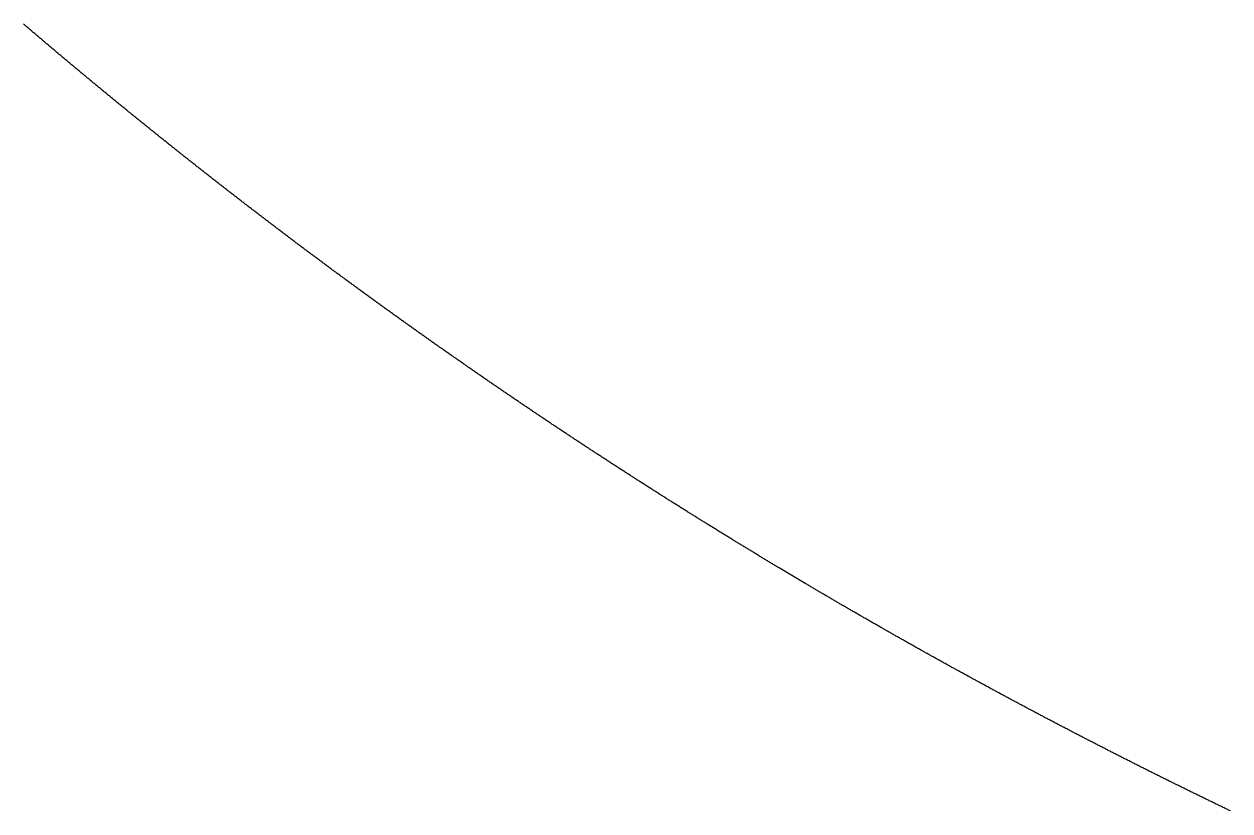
# Model space of a CAD drawing. Header units: metres. Extents: x -42.1 to 42, y -42.1 to 42.
# Drawn here: x -27.37 to -18.26, y -37.95 to -32.01 of the extents above; entities that cross this region are included whole.
import ezdxf

# ---------------------------------------------------------------- set-up
doc = ezdxf.new("R2010")
doc.units = ezdxf.units.M

msp = doc.modelspace()

# ---------------------------------------------------------------- linework, layer by layer
msp.add_lwpolyline([(-18.2578, -37.9527), (-18.2644, -37.9496), (-18.2711, -37.9464), (-18.2777, -37.9432), (-18.2843, -37.94), (-18.2909, -37.9368), (-18.2975, -37.9336), (-18.3041, -37.9305), (-18.3108, -37.9273), (-18.3174, -37.9241), (-18.324, -37.9209), (-18.3306, -37.9177), (-18.3372, -37.9145), (-18.3438, -37.9113), (-18.3505, -37.9081), (-18.3571, -37.9049), (-18.3637, -37.9017), (-18.3703, -37.8985), (-18.3769, -37.8953), (-18.3835, -37.8921), (-18.3901, -37.8889), (-18.3967, -37.8857), (-18.4033, -37.8825), (-18.4099, -37.8793), (-18.4166, -37.8761), (-18.4232, -37.8729), (-18.4298, -37.8697), (-18.4364, -37.8665), (-18.443, -37.8633), (-18.4496, -37.86), (-18.4562, -37.8568), (-18.4628, -37.8536), (-18.4694, -37.8504), (-18.476, -37.8472), (-18.4826, -37.844), (-18.4892, -37.8407), (-18.4958, -37.8375), (-18.5024, -37.8343), (-18.509, -37.8311), (-18.5156, -37.8279), (-18.5222, -37.8246), (-18.5288, -37.8214), (-18.5354, -37.8182), (-18.542, -37.8149), (-18.5486, -37.8117), (-18.5552, -37.8085), (-18.5618, -37.8053), (-18.5684, -37.802), (-18.575, -37.7988), (-18.5816, -37.7956), (-18.5882, -37.7923), (-18.5948, -37.7891), (-18.6013, -37.7858), (-18.6079, -37.7826), (-18.6145, -37.7794), (-18.6211, -37.7761), (-18.6277, -37.7729), (-18.6343, -37.7696), (-18.6409, -37.7664), (-18.6475, -37.7631), (-18.6541, -37.7599), (-18.6607, -37.7566), (-18.6672, -37.7534), (-18.6738, -37.7501), (-18.6804, -37.7469), (-18.687, -37.7436), (-18.6936, -37.7404), (-18.7002, -37.7371), (-18.7067, -37.7339), (-18.7133, -37.7306), (-18.7199, -37.7273), (-18.7265, -37.7241), (-18.7331, -37.7208), (-18.7397, -37.7176), (-18.7462, -37.7143), (-18.7528, -37.711), (-18.7594, -37.7078), (-18.766, -37.7045), (-18.7725, -37.7012), (-18.7791, -37.6979), (-18.7857, -37.6947), (-18.7923, -37.6914), (-18.7989, -37.6881), (-18.8054, -37.6849), (-18.812, -37.6816), (-18.8186, -37.6783), (-18.8251, -37.675), (-18.8317, -37.6717), (-18.8383, -37.6685), (-18.8449, -37.6652), (-18.8514, -37.6619), (-18.858, -37.6586), (-18.8646, -37.6553), (-18.8711, -37.652), (-18.8777, -37.6488), (-18.8843, -37.6455), (-18.8908, -37.6422), (-18.8974, -37.6389), (-18.904, -37.6356), (-18.9105, -37.6323), (-18.9171, -37.629), (-18.9237, -37.6257), (-18.9302, -37.6224), (-18.9368, -37.6191), (-18.9434, -37.6158), (-18.9499, -37.6125), (-18.9565, -37.6092), (-18.963, -37.6059), (-18.9696, -37.6026), (-18.9762, -37.5993), (-18.9827, -37.596), (-18.9893, -37.5927), (-18.9958, -37.5894), (-19.0024, -37.5861), (-19.009, -37.5828), (-19.0155, -37.5795), (-19.0221, -37.5761), (-19.0286, -37.5728), (-19.0352, -37.5695), (-19.0417, -37.5662), (-19.0483, -37.5629), (-19.0548, -37.5596), (-19.0614, -37.5562), (-19.0679, -37.5529), (-19.0745, -37.5496), (-19.081, -37.5463), (-19.0876, -37.543), (-19.0941, -37.5396), (-19.1007, -37.5363), (-19.1072, -37.533), (-19.1138, -37.5296), (-19.1203, -37.5263), (-19.1269, -37.523), (-19.1334, -37.5197), (-19.14, -37.5163), (-19.1465, -37.513), (-19.1531, -37.5097), (-19.1596, -37.5063), (-19.1661, -37.503), (-19.1727, -37.4996), (-19.1792, -37.4963), (-19.1858, -37.493), (-19.1923, -37.4896), (-19.1988, -37.4863), (-19.2054, -37.4829), (-19.2119, -37.4796), (-19.2185, -37.4762), (-19.225, -37.4729), (-19.2315, -37.4695), (-19.2381, -37.4662), (-19.2446, -37.4628), (-19.2511, -37.4595), (-19.2577, -37.4561), (-19.2642, -37.4528), (-19.2707, -37.4494), (-19.2773, -37.4461), (-19.2838, -37.4427), (-19.2903, -37.4393), (-19.2969, -37.436), (-19.3034, -37.4326), (-19.3099, -37.4293), (-19.3165, -37.4259), (-19.323, -37.4225), (-19.3295, -37.4192), (-19.3361, -37.4158), (-19.3426, -37.4124), (-19.3491, -37.4091), (-19.3556, -37.4057), (-19.3622, -37.4023), (-19.3687, -37.3989), (-19.3752, -37.3956), (-19.3817, -37.3922), (-19.3883, -37.3888), (-19.3948, -37.3854), (-19.4013, -37.3821), (-19.4078, -37.3787), (-19.4143, -37.3753), (-19.4209, -37.3719), (-19.4274, -37.3685), (-19.4339, -37.3651), (-19.4404, -37.3618), (-19.4469, -37.3584), (-19.4534, -37.355), (-19.46, -37.3516), (-19.4665, -37.3482), (-19.473, -37.3448), (-19.4795, -37.3414), (-19.486, -37.338), (-19.4925, -37.3346), (-19.499, -37.3312), (-19.5056, -37.3278), (-19.5121, -37.3244), (-19.5186, -37.321), (-19.5251, -37.3176), (-19.5316, -37.3142), (-19.5381, -37.3108), (-19.5446, -37.3074), (-19.5511, -37.304), (-19.5576, -37.3006), (-19.5641, -37.2972), (-19.5707, -37.2938), (-19.5772, -37.2904), (-19.5837, -37.287), (-19.5902, -37.2836), (-19.5967, -37.2802), (-19.6032, -37.2767), (-19.6097, -37.2733), (-19.6162, -37.2699), (-19.6227, -37.2665), (-19.6292, -37.2631), (-19.6357, -37.2597), (-19.6422, -37.2562), (-19.6487, -37.2528), (-19.6552, -37.2494), (-19.6617, -37.246), (-19.6682, -37.2425), (-19.6747, -37.2391), (-19.6812, -37.2357), (-19.6877, -37.2323), (-19.6942, -37.2288), (-19.7007, -37.2254), (-19.7071, -37.222), (-19.7136, -37.2185), (-19.7201, -37.2151), (-19.7266, -37.2117), (-19.7331, -37.2082), (-19.7396, -37.2048), (-19.7461, -37.2013), (-19.7526, -37.1979), (-19.7591, -37.1945), (-19.7656, -37.191), (-19.7721, -37.1876), (-19.7785, -37.1841), (-19.785, -37.1807), (-19.7915, -37.1772), (-19.798, -37.1738), (-19.8045, -37.1703), (-19.811, -37.1669), (-19.8174, -37.1634), (-19.8239, -37.16), (-19.8304, -37.1565), (-19.8369, -37.1531), (-19.8434, -37.1496), (-19.8499, -37.1462), (-19.8563, -37.1427), (-19.8628, -37.1392), (-19.8693, -37.1358), (-19.8758, -37.1323), (-19.8823, -37.1289), (-19.8887, -37.1254), (-19.8952, -37.1219), (-19.9017, -37.1185), (-19.9082, -37.115), (-19.9146, -37.1115), (-19.9211, -37.1081), (-19.9276, -37.1046), (-19.934, -37.1011), (-19.9405, -37.0976), (-19.947, -37.0942), (-19.9535, -37.0907), (-19.9599, -37.0872), (-19.9664, -37.0837), (-19.9729, -37.0803), (-19.9793, -37.0768), (-19.9858, -37.0733), (-19.9923, -37.0698), (-19.9987, -37.0663), (-20.0052, -37.0628), (-20.0117, -37.0594), (-20.0181, -37.0559), (-20.0246, -37.0524), (-20.0311, -37.0489), (-20.0375, -37.0454), (-20.044, -37.0419), (-20.0505, -37.0384), (-20.0569, -37.0349), (-20.0634, -37.0314), (-20.0698, -37.0279), (-20.0763, -37.0244), (-20.0828, -37.0209), (-20.0892, -37.0174), (-20.0957, -37.0139), (-20.1021, -37.0104), (-20.1086, -37.0069), (-20.115, -37.0034), (-20.1215, -36.9999), (-20.1279, -36.9964), (-20.1344, -36.9929), (-20.1409, -36.9894), (-20.1473, -36.9859), (-20.1538, -36.9824), (-20.1602, -36.9789), (-20.1667, -36.9754), (-20.1731, -36.9718), (-20.1796, -36.9683), (-20.186, -36.9648), (-20.1925, -36.9613), (-20.1989, -36.9578), (-20.2054, -36.9543), (-20.2118, -36.9507), (-20.2182, -36.9472), (-20.2247, -36.9437), (-20.2311, -36.9402), (-20.2376, -36.9366), (-20.244, -36.9331), (-20.2505, -36.9296), (-20.2569, -36.9261), (-20.2633, -36.9225), (-20.2698, -36.919), (-20.2762, -36.9155), (-20.2827, -36.9119), (-20.2891, -36.9084), (-20.2955, -36.9049), (-20.302, -36.9013), (-20.3084, -36.8978), (-20.3149, -36.8943), (-20.3213, -36.8907), (-20.3277, -36.8872), (-20.3342, -36.8836), (-20.3406, -36.8801), (-20.347, -36.8765), (-20.3535, -36.873), (-20.3599, -36.8694), (-20.3663, -36.8659), (-20.3728, -36.8624), (-20.3792, -36.8588), (-20.3856, -36.8553), (-20.392, -36.8517), (-20.3985, -36.8481), (-20.4049, -36.8446), (-20.4113, -36.841), (-20.4178, -36.8375), (-20.4242, -36.8339), (-20.4306, -36.8304), (-20.437, -36.8268), (-20.4435, -36.8232), (-20.4499, -36.8197), (-20.4563, -36.8161), (-20.4627, -36.8126), (-20.4691, -36.809), (-20.4756, -36.8054), (-20.482, -36.8019), (-20.4884, -36.7983), (-20.4948, -36.7947), (-20.5012, -36.7911), (-20.5077, -36.7876), (-20.5141, -36.784), (-20.5205, -36.7804), (-20.5269, -36.7768), (-20.5333, -36.7733), (-20.5397, -36.7697), (-20.5462, -36.7661), (-20.5526, -36.7625), (-20.559, -36.7589), (-20.5654, -36.7554), (-20.5718, -36.7518), (-20.5782, -36.7482), (-20.5846, -36.7446), (-20.591, -36.741), (-20.5974, -36.7374), (-20.6039, -36.7338), (-20.6103, -36.7303), (-20.6167, -36.7267), (-20.6231, -36.7231), (-20.6295, -36.7195), (-20.6359, -36.7159), (-20.6423, -36.7123), (-20.6487, -36.7087), (-20.6551, -36.7051), (-20.6615, -36.7015), (-20.6679, -36.6979), (-20.6743, -36.6943), (-20.6807, -36.6907), (-20.6871, -36.6871), (-20.6935, -36.6835), (-20.6999, -36.6799), (-20.7063, -36.6763), (-20.7127, -36.6727), (-20.7191, -36.669), (-20.7255, -36.6654), (-20.7319, -36.6618), (-20.7383, -36.6582), (-20.7447, -36.6546), (-20.7511, -36.651), (-20.7575, -36.6474), (-20.7639, -36.6438), (-20.7703, -36.6401), (-20.7767, -36.6365), (-20.783, -36.6329), (-20.7894, -36.6293), (-20.7958, -36.6256), (-20.8022, -36.622), (-20.8086, -36.6184), (-20.815, -36.6148), (-20.8214, -36.6111), (-20.8278, -36.6075), (-20.8341, -36.6039), (-20.8405, -36.6003), (-20.8469, -36.5966), (-20.8533, -36.593), (-20.8597, -36.5894), (-20.8661, -36.5857), (-20.8724, -36.5821), (-20.8788, -36.5784), (-20.8852, -36.5748), (-20.8916, -36.5712), (-20.898, -36.5675), (-20.9043, -36.5639), (-20.9107, -36.5602), (-20.9171, -36.5566), (-20.9235, -36.553), (-20.9299, -36.5493), (-20.9362, -36.5457), (-20.9426, -36.542), (-20.949, -36.5384), (-20.9554, -36.5347), (-20.9617, -36.5311), (-20.9681, -36.5274), (-20.9745, -36.5238), (-20.9808, -36.5201), (-20.9872, -36.5164), (-20.9936, -36.5128), (-21, -36.5091), (-21.0063, -36.5055), (-21.0127, -36.5018), (-21.0191, -36.4981), (-21.0254, -36.4945), (-21.0318, -36.4908), (-21.0382, -36.4872), (-21.0445, -36.4835), (-21.0509, -36.4798), (-21.0572, -36.4762), (-21.0636, -36.4725), (-21.07, -36.4688), (-21.0763, -36.4651), (-21.0827, -36.4615), (-21.0891, -36.4578), (-21.0954, -36.4541), (-21.1018, -36.4504), (-21.1081, -36.4468), (-21.1145, -36.4431), (-21.1208, -36.4394), (-21.1272, -36.4357), (-21.1336, -36.432), (-21.1399, -36.4284), (-21.1463, -36.4247), (-21.1526, -36.421), (-21.159, -36.4173), (-21.1653, -36.4136), (-21.1717, -36.4099), (-21.178, -36.4062), (-21.1844, -36.4025), (-21.1907, -36.3989), (-21.1971, -36.3952), (-21.2034, -36.3915), (-21.2098, -36.3878), (-21.2161, -36.3841), (-21.2225, -36.3804), (-21.2288, -36.3767), (-21.2352, -36.373), (-21.2415, -36.3693), (-21.2479, -36.3656), (-21.2542, -36.3619), (-21.2605, -36.3582), (-21.2669, -36.3545), (-21.2732, -36.3508), (-21.2796, -36.3471), (-21.2859, -36.3433), (-21.2922, -36.3396), (-21.2986, -36.3359), (-21.3049, -36.3322), (-21.3113, -36.3285), (-21.3176, -36.3248), (-21.3239, -36.3211), (-21.3303, -36.3174), (-21.3366, -36.3136), (-21.3429, -36.3099), (-21.3493, -36.3062), (-21.3556, -36.3025), (-21.3619, -36.2988), (-21.3683, -36.295), (-21.3746, -36.2913), (-21.3809, -36.2876), (-21.3873, -36.2839), (-21.3936, -36.2801), (-21.3999, -36.2764), (-21.4063, -36.2727), (-21.4126, -36.2689), (-21.4189, -36.2652), (-21.4252, -36.2615), (-21.4316, -36.2577), (-21.4379, -36.254), (-21.4442, -36.2503), (-21.4505, -36.2465), (-21.4569, -36.2428), (-21.4632, -36.2391), (-21.4695, -36.2353), (-21.4758, -36.2316), (-21.4821, -36.2278), (-21.4885, -36.2241), (-21.4948, -36.2203), (-21.5011, -36.2166), (-21.5074, -36.2128), (-21.5137, -36.2091), (-21.52, -36.2053), (-21.5264, -36.2016), (-21.5327, -36.1978), (-21.539, -36.1941), (-21.5453, -36.1903), (-21.5516, -36.1866), (-21.5579, -36.1828), (-21.5642, -36.1791), (-21.5705, -36.1753), (-21.5769, -36.1716), (-21.5832, -36.1678), (-21.5895, -36.164), (-21.5958, -36.1603), (-21.6021, -36.1565), (-21.6084, -36.1527), (-21.6147, -36.149), (-21.621, -36.1452), (-21.6273, -36.1414), (-21.6336, -36.1377), (-21.6399, -36.1339), (-21.6462, -36.1301), (-21.6525, -36.1264), (-21.6588, -36.1226), (-21.6651, -36.1188), (-21.6714, -36.115), (-21.6777, -36.1113), (-21.684, -36.1075), (-21.6903, -36.1037), (-21.6966, -36.0999), (-21.7029, -36.0961), (-21.7092, -36.0923), (-21.7155, -36.0886), (-21.7218, -36.0848), (-21.7281, -36.081), (-21.7344, -36.0772), (-21.7407, -36.0734), (-21.747, -36.0696), (-21.7533, -36.0658), (-21.7596, -36.062), (-21.7659, -36.0583), (-21.7722, -36.0545), (-21.7784, -36.0507), (-21.7847, -36.0469), (-21.791, -36.0431), (-21.7973, -36.0393), (-21.8036, -36.0355), (-21.8099, -36.0317), (-21.8162, -36.0279), (-21.8224, -36.0241), (-21.8287, -36.0203), (-21.835, -36.0165), (-21.8413, -36.0127), (-21.8476, -36.0089), (-21.8539, -36.005), (-21.8601, -36.0012), (-21.8664, -35.9974), (-21.8727, -35.9936), (-21.879, -35.9898), (-21.8853, -35.986), (-21.8915, -35.9822), (-21.8978, -35.9784), (-21.9041, -35.9745), (-21.9104, -35.9707), (-21.9166, -35.9669), (-21.9229, -35.9631), (-21.9292, -35.9593), (-21.9355, -35.9554), (-21.9417, -35.9516), (-21.948, -35.9478), (-21.9543, -35.944), (-21.9605, -35.9401), (-21.9668, -35.9363), (-21.9731, -35.9325), (-21.9793, -35.9287), (-21.9856, -35.9248), (-21.9919, -35.921), (-21.9981, -35.9172), (-22.0044, -35.9133), (-22.0107, -35.9095), (-22.0169, -35.9057), (-22.0232, -35.9018), (-22.0295, -35.898), (-22.0357, -35.8941), (-22.042, -35.8903), (-22.0482, -35.8865), (-22.0545, -35.8826), (-22.0608, -35.8788), (-22.067, -35.8749), (-22.0733, -35.8711), (-22.0795, -35.8672), (-22.0858, -35.8634), (-22.0921, -35.8595), (-22.0983, -35.8557), (-22.1046, -35.8518), (-22.1108, -35.848), (-22.1171, -35.8441), (-22.1233, -35.8403), (-22.1296, -35.8364), (-22.1358, -35.8326), (-22.1421, -35.8287), (-22.1483, -35.8248), (-22.1546, -35.821), (-22.1608, -35.8171), (-22.1671, -35.8133), (-22.1733, -35.8094), (-22.1796, -35.8055), (-22.1858, -35.8017), (-22.1921, -35.7978), (-22.1983, -35.7939), (-22.2045, -35.7901), (-22.2108, -35.7862), (-22.217, -35.7823), (-22.2233, -35.7784), (-22.2295, -35.7746), (-22.2358, -35.7707), (-22.242, -35.7668), (-22.2482, -35.7629), (-22.2545, -35.7591), (-22.2607, -35.7552), (-22.2669, -35.7513), (-22.2732, -35.7474), (-22.2794, -35.7435), (-22.2856, -35.7397), (-22.2919, -35.7358), (-22.2981, -35.7319), (-22.3043, -35.728), (-22.3106, -35.7241), (-22.3168, -35.7202), (-22.323, -35.7163), (-22.3293, -35.7124), (-22.3355, -35.7085), (-22.3417, -35.7047), (-22.348, -35.7008), (-22.3542, -35.6969), (-22.3604, -35.693), (-22.3666, -35.6891), (-22.3729, -35.6852), (-22.3791, -35.6813), (-22.3853, -35.6774), (-22.3915, -35.6735), (-22.3978, -35.6696), (-22.404, -35.6657), (-22.4102, -35.6618), (-22.4164, -35.6579), (-22.4226, -35.6539), (-22.4289, -35.65), (-22.4351, -35.6461), (-22.4413, -35.6422), (-22.4475, -35.6383), (-22.4537, -35.6344), (-22.4599, -35.6305), (-22.4662, -35.6266), (-22.4724, -35.6226), (-22.4786, -35.6187), (-22.4848, -35.6148), (-22.491, -35.6109), (-22.4972, -35.607), (-22.5034, -35.6031), (-22.5097, -35.5991), (-22.5159, -35.5952), (-22.5221, -35.5913), (-22.5283, -35.5874), (-22.5345, -35.5834), (-22.5407, -35.5795), (-22.5469, -35.5756), (-22.5531, -35.5716), (-22.5593, -35.5677), (-22.5655, -35.5638), (-22.5717, -35.5598), (-22.5779, -35.5559), (-22.5841, -35.552), (-22.5903, -35.548), (-22.5965, -35.5441), (-22.6027, -35.5402), (-22.6089, -35.5362), (-22.6151, -35.5323), (-22.6213, -35.5283), (-22.6275, -35.5244), (-22.6337, -35.5204), (-22.6399, -35.5165), (-22.6461, -35.5126), (-22.6523, -35.5086), (-22.6585, -35.5047), (-22.6647, -35.5007), (-22.6709, -35.4968), (-22.6771, -35.4928), (-22.6833, -35.4889), (-22.6895, -35.4849), (-22.6956, -35.4809), (-22.7018, -35.477), (-22.708, -35.473), (-22.7142, -35.4691), (-22.7204, -35.4651), (-22.7266, -35.4612), (-22.7328, -35.4572), (-22.739, -35.4532), (-22.7451, -35.4493), (-22.7513, -35.4453), (-22.7575, -35.4413), (-22.7637, -35.4374), (-22.7699, -35.4334), (-22.776, -35.4294), (-22.7822, -35.4255), (-22.7884, -35.4215), (-22.7946, -35.4175), (-22.8008, -35.4135), (-22.8069, -35.4096), (-22.8131, -35.4056), (-22.8193, -35.4016), (-22.8255, -35.3976), (-22.8316, -35.3937), (-22.8378, -35.3897), (-22.844, -35.3857), (-22.8502, -35.3817), (-22.8563, -35.3777), (-22.8625, -35.3737), (-22.8687, -35.3698), (-22.8748, -35.3658), (-22.881, -35.3618), (-22.8872, -35.3578), (-22.8933, -35.3538), (-22.8995, -35.3498), (-22.9057, -35.3458), (-22.9118, -35.3418), (-22.918, -35.3378), (-22.9242, -35.3338), (-22.9303, -35.3299), (-22.9365, -35.3259), (-22.9427, -35.3219), (-22.9488, -35.3179), (-22.955, -35.3139), (-22.9611, -35.3099), (-22.9673, -35.3059), (-22.9735, -35.3018), (-22.9796, -35.2978), (-22.9858, -35.2938), (-22.9919, -35.2898), (-22.9981, -35.2858), (-23.0042, -35.2818), (-23.0104, -35.2778), (-23.0165, -35.2738), (-23.0227, -35.2698), (-23.0289, -35.2658), (-23.035, -35.2618), (-23.0412, -35.2577), (-23.0473, -35.2537), (-23.0535, -35.2497), (-23.0596, -35.2457), (-23.0658, -35.2417), (-23.0719, -35.2376), (-23.078, -35.2336), (-23.0842, -35.2296), (-23.0903, -35.2256), (-23.0965, -35.2215), (-23.1026, -35.2175), (-23.1088, -35.2135), (-23.1149, -35.2095), (-23.1211, -35.2054), (-23.1272, -35.2014), (-23.1333, -35.1974), (-23.1395, -35.1933), (-23.1456, -35.1893), (-23.1517, -35.1853), (-23.1579, -35.1812), (-23.164, -35.1772), (-23.1702, -35.1732), (-23.1763, -35.1691), (-23.1824, -35.1651), (-23.1886, -35.161), (-23.1947, -35.157), (-23.2008, -35.153), (-23.207, -35.1489), (-23.2131, -35.1449), (-23.2192, -35.1408), (-23.2253, -35.1368), (-23.2315, -35.1327), (-23.2376, -35.1287), (-23.2437, -35.1246), (-23.2499, -35.1206), (-23.256, -35.1165), (-23.2621, -35.1125), (-23.2682, -35.1084), (-23.2744, -35.1044), (-23.2805, -35.1003), (-23.2866, -35.0962), (-23.2927, -35.0922), (-23.2988, -35.0881), (-23.305, -35.0841), (-23.3111, -35.08), (-23.3172, -35.0759), (-23.3233, -35.0719), (-23.3294, -35.0678), (-23.3356, -35.0637), (-23.3417, -35.0597), (-23.3478, -35.0556), (-23.3539, -35.0515), (-23.36, -35.0475), (-23.3661, -35.0434), (-23.3722, -35.0393), (-23.3784, -35.0352), (-23.3845, -35.0312), (-23.3906, -35.0271), (-23.3967, -35.023), (-23.4028, -35.0189), (-23.4089, -35.0148), (-23.415, -35.0108), (-23.4211, -35.0067), (-23.4272, -35.0026), (-23.4333, -34.9985), (-23.4394, -34.9944), (-23.4455, -34.9903), (-23.4516, -34.9863), (-23.4577, -34.9822), (-23.4638, -34.9781), (-23.4699, -34.974), (-23.476, -34.9699), (-23.4821, -34.9658), (-23.4882, -34.9617), (-23.4943, -34.9576), (-23.5004, -34.9535), (-23.5065, -34.9494), (-23.5126, -34.9453), (-23.5187, -34.9412), (-23.5248, -34.9371), (-23.5309, -34.933), (-23.537, -34.9289), (-23.5431, -34.9248), (-23.5492, -34.9207), (-23.5553, -34.9166), (-23.5614, -34.9125), (-23.5675, -34.9084), (-23.5736, -34.9043), (-23.5796, -34.9002), (-23.5857, -34.8961), (-23.5918, -34.892), (-23.5979, -34.8878), (-23.604, -34.8837), (-23.6101, -34.8796), (-23.6162, -34.8755), (-23.6222, -34.8714), (-23.6283, -34.8673), (-23.6344, -34.8631), (-23.6405, -34.859), (-23.6466, -34.8549), (-23.6526, -34.8508), (-23.6587, -34.8467), (-23.6648, -34.8425), (-23.6709, -34.8384), (-23.677, -34.8343), (-23.683, -34.8301), (-23.6891, -34.826), (-23.6952, -34.8219), (-23.7013, -34.8178), (-23.7073, -34.8136), (-23.7134, -34.8095), (-23.7195, -34.8054), (-23.7255, -34.8012), (-23.7316, -34.7971), (-23.7377, -34.7929), (-23.7438, -34.7888), (-23.7498, -34.7847), (-23.7559, -34.7805), (-23.762, -34.7764), (-23.768, -34.7722), (-23.7741, -34.7681), (-23.7802, -34.764), (-23.7862, -34.7598), (-23.7923, -34.7557), (-23.7983, -34.7515), (-23.8044, -34.7474), (-23.8105, -34.7432), (-23.8165, -34.7391), (-23.8226, -34.7349), (-23.8286, -34.7308), (-23.8347, -34.7266), (-23.8408, -34.7225), (-23.8468, -34.7183), (-23.8529, -34.7141), (-23.8589, -34.71), (-23.865, -34.7058), (-23.871, -34.7017), (-23.8771, -34.6975), (-23.8831, -34.6933), (-23.8892, -34.6892), (-23.8952, -34.685), (-23.9013, -34.6808), (-23.9073, -34.6767), (-23.9134, -34.6725), (-23.9194, -34.6683), (-23.9255, -34.6642), (-23.9315, -34.66), (-23.9376, -34.6558), (-23.9436, -34.6516), (-23.9497, -34.6475), (-23.9557, -34.6433), (-23.9617, -34.6391), (-23.9678, -34.6349), (-23.9738, -34.6308), (-23.9799, -34.6266), (-23.9859, -34.6224), (-23.992, -34.6182), (-23.998, -34.614), (-24.004, -34.6099), (-24.0101, -34.6057), (-24.0161, -34.6015), (-24.0221, -34.5973), (-24.0282, -34.5931), (-24.0342, -34.5889), (-24.0402, -34.5847), (-24.0463, -34.5805), (-24.0523, -34.5763), (-24.0583, -34.5722), (-24.0644, -34.568), (-24.0704, -34.5638), (-24.0764, -34.5596), (-24.0824, -34.5554), (-24.0885, -34.5512), (-24.0945, -34.547), (-24.1005, -34.5428), (-24.1066, -34.5386), (-24.1126, -34.5344), (-24.1186, -34.5302), (-24.1246, -34.526), (-24.1306, -34.5218), (-24.1367, -34.5175), (-24.1427, -34.5133), (-24.1487, -34.5091), (-24.1547, -34.5049), (-24.1607, -34.5007), (-24.1668, -34.4965), (-24.1728, -34.4923), (-24.1788, -34.4881), (-24.1848, -34.4838), (-24.1908, -34.4796), (-24.1968, -34.4754), (-24.2029, -34.4712), (-24.2089, -34.467), (-24.2149, -34.4628), (-24.2209, -34.4585), (-24.2269, -34.4543), (-24.2329, -34.4501), (-24.2389, -34.4459), (-24.2449, -34.4416), (-24.2509, -34.4374), (-24.2569, -34.4332), (-24.2629, -34.429), (-24.269, -34.4247), (-24.275, -34.4205), (-24.281, -34.4163), (-24.287, -34.412), (-24.293, -34.4078), (-24.299, -34.4036), (-24.305, -34.3993), (-24.311, -34.3951), (-24.317, -34.3908), (-24.323, -34.3866), (-24.329, -34.3824), (-24.335, -34.3781), (-24.341, -34.3739), (-24.3469, -34.3696), (-24.3529, -34.3654), (-24.3589, -34.3611), (-24.3649, -34.3569), (-24.3709, -34.3526), (-24.3769, -34.3484), (-24.3829, -34.3441), (-24.3889, -34.3399), (-24.3949, -34.3356), (-24.4009, -34.3314), (-24.4069, -34.3271), (-24.4129, -34.3229), (-24.4188, -34.3186), (-24.4248, -34.3144), (-24.4308, -34.3101), (-24.4368, -34.3058), (-24.4428, -34.3016), (-24.4488, -34.2973), (-24.4547, -34.2931), (-24.4607, -34.2888), (-24.4667, -34.2845), (-24.4727, -34.2803), (-24.4787, -34.276), (-24.4846, -34.2717), (-24.4906, -34.2675), (-24.4966, -34.2632), (-24.5026, -34.2589), (-24.5085, -34.2547), (-24.5145, -34.2504), (-24.5205, -34.2461), (-24.5265, -34.2418), (-24.5324, -34.2376), (-24.5384, -34.2333), (-24.5444, -34.229), (-24.5504, -34.2247), (-24.5563, -34.2204), (-24.5623, -34.2162), (-24.5683, -34.2119), (-24.5742, -34.2076), (-24.5802, -34.2033), (-24.5862, -34.199), (-24.5921, -34.1947), (-24.5981, -34.1904), (-24.6041, -34.1862), (-24.61, -34.1819), (-24.616, -34.1776), (-24.6219, -34.1733), (-24.6279, -34.169), (-24.6339, -34.1647), (-24.6398, -34.1604), (-24.6458, -34.1561), (-24.6517, -34.1518), (-24.6577, -34.1475), (-24.6636, -34.1432), (-24.6696, -34.1389), (-24.6756, -34.1346), (-24.6815, -34.1303), (-24.6875, -34.126), (-24.6934, -34.1217), (-24.6994, -34.1174), (-24.7053, -34.1131), (-24.7113, -34.1088), (-24.7172, -34.1045), (-24.7232, -34.1002), (-24.7291, -34.0958), (-24.7351, -34.0915), (-24.741, -34.0872), (-24.747, -34.0829), (-24.7529, -34.0786), (-24.7588, -34.0743), (-24.7648, -34.07), (-24.7707, -34.0656), (-24.7767, -34.0613), (-24.7826, -34.057), (-24.7885, -34.0527), (-24.7945, -34.0484), (-24.8004, -34.044), (-24.8064, -34.0397), (-24.8123, -34.0354), (-24.8182, -34.0311), (-24.8242, -34.0267), (-24.8301, -34.0224), (-24.836, -34.0181), (-24.842, -34.0137), (-24.8479, -34.0094), (-24.8538, -34.0051), (-24.8598, -34.0008), (-24.8657, -33.9964), (-24.8716, -33.9921), (-24.8776, -33.9877), (-24.8835, -33.9834), (-24.8894, -33.9791), (-24.8953, -33.9747), (-24.9013, -33.9704), (-24.9072, -33.966), (-24.9131, -33.9617), (-24.919, -33.9574), (-24.925, -33.953), (-24.9309, -33.9487), (-24.9368, -33.9443), (-24.9427, -33.94), (-24.9486, -33.9356), (-24.9546, -33.9313), (-24.9605, -33.9269), (-24.9664, -33.9226), (-24.9723, -33.9182), (-24.9782, -33.9139), (-24.9841, -33.9095), (-24.9901, -33.9052), (-24.996, -33.9008), (-25.0019, -33.8964), (-25.0078, -33.8921), (-25.0137, -33.8877), (-25.0196, -33.8834), (-25.0255, -33.879), (-25.0314, -33.8746), (-25.0373, -33.8703), (-25.0433, -33.8659), (-25.0492, -33.8615), (-25.0551, -33.8572), (-25.061, -33.8528), (-25.0669, -33.8484), (-25.0728, -33.8441), (-25.0787, -33.8397), (-25.0846, -33.8353), (-25.0905, -33.8309), (-25.0964, -33.8266), (-25.1023, -33.8222), (-25.1082, -33.8178), (-25.1141, -33.8134), (-25.12, -33.809), (-25.1259, -33.8047), (-25.1318, -33.8003), (-25.1377, -33.7959), (-25.1436, -33.7915), (-25.1495, -33.7871), (-25.1554, -33.7828), (-25.1612, -33.7784), (-25.1671, -33.774), (-25.173, -33.7696), (-25.1789, -33.7652), (-25.1848, -33.7608), (-25.1907, -33.7564), (-25.1966, -33.752), (-25.2025, -33.7476), (-25.2084, -33.7432), (-25.2142, -33.7388), (-25.2201, -33.7344), (-25.226, -33.7301), (-25.2319, -33.7257), (-25.2378, -33.7213), (-25.2437, -33.7169), (-25.2495, -33.7124), (-25.2554, -33.708), (-25.2613, -33.7036), (-25.2672, -33.6992), (-25.2731, -33.6948), (-25.2789, -33.6904), (-25.2848, -33.686), (-25.2907, -33.6816), (-25.2966, -33.6772), (-25.3024, -33.6728), (-25.3083, -33.6684), (-25.3142, -33.664), (-25.32, -33.6595), (-25.3259, -33.6551), (-25.3318, -33.6507), (-25.3377, -33.6463), (-25.3435, -33.6419), (-25.3494, -33.6375), (-25.3553, -33.633), (-25.3611, -33.6286), (-25.367, -33.6242), (-25.3729, -33.6198), (-25.3787, -33.6154), (-25.3846, -33.6109), (-25.3904, -33.6065), (-25.3963, -33.6021), (-25.4022, -33.5976), (-25.408, -33.5932), (-25.4139, -33.5888), (-25.4197, -33.5844), (-25.4256, -33.5799), (-25.4315, -33.5755), (-25.4373, -33.5711), (-25.4432, -33.5666), (-25.449, -33.5622), (-25.4549, -33.5577), (-25.4607, -33.5533), (-25.4666, -33.5489), (-25.4724, -33.5444), (-25.4783, -33.54), (-25.4841, -33.5355), (-25.49, -33.5311), (-25.4958, -33.5267), (-25.5017, -33.5222), (-25.5075, -33.5178), (-25.5134, -33.5133), (-25.5192, -33.5089), (-25.5251, -33.5044), (-25.5309, -33.5), (-25.5367, -33.4955), (-25.5426, -33.4911), (-25.5484, -33.4866), (-25.5543, -33.4821), (-25.5601, -33.4777), (-25.5659, -33.4732), (-25.5718, -33.4688), (-25.5776, -33.4643), (-25.5835, -33.4599), (-25.5893, -33.4554), (-25.5951, -33.4509), (-25.601, -33.4465), (-25.6068, -33.442), (-25.6126, -33.4375), (-25.6185, -33.4331), (-25.6243, -33.4286), (-25.6301, -33.4241), (-25.636, -33.4197), (-25.6418, -33.4152), (-25.6476, -33.4107), (-25.6534, -33.4063), (-25.6593, -33.4018), (-25.6651, -33.3973), (-25.6709, -33.3928), (-25.6767, -33.3884), (-25.6826, -33.3839), (-25.6884, -33.3794), (-25.6942, -33.3749), (-25.7, -33.3704), (-25.7058, -33.366), (-25.7117, -33.3615), (-25.7175, -33.357), (-25.7233, -33.3525), (-25.7291, -33.348), (-25.7349, -33.3435), (-25.7407, -33.339), (-25.7466, -33.3346), (-25.7524, -33.3301), (-25.7582, -33.3256), (-25.764, -33.3211), (-25.7698, -33.3166), (-25.7756, -33.3121), (-25.7814, -33.3076), (-25.7872, -33.3031), (-25.7931, -33.2986), (-25.7989, -33.2941), (-25.8047, -33.2896), (-25.8105, -33.2851), (-25.8163, -33.2806), (-25.8221, -33.2761), (-25.8279, -33.2716), (-25.8337, -33.2671), (-25.8395, -33.2626), (-25.8453, -33.2581), (-25.8511, -33.2536), (-25.8569, -33.2491), (-25.8627, -33.2446), (-25.8685, -33.2401), (-25.8743, -33.2356), (-25.8801, -33.231), (-25.8859, -33.2265), (-25.8917, -33.222), (-25.8975, -33.2175), (-25.9033, -33.213), (-25.9091, -33.2085), (-25.9148, -33.2039), (-25.9206, -33.1994), (-25.9264, -33.1949), (-25.9322, -33.1904), (-25.938, -33.1859), (-25.9438, -33.1813), (-25.9496, -33.1768), (-25.9554, -33.1723), (-25.9612, -33.1678), (-25.9669, -33.1632), (-25.9727, -33.1587), (-25.9785, -33.1542), (-25.9843, -33.1497), (-25.9901, -33.1451), (-25.9958, -33.1406), (-26.0016, -33.1361), (-26.0074, -33.1315), (-26.0132, -33.127), (-26.019, -33.1224), (-26.0247, -33.1179), (-26.0305, -33.1134), (-26.0363, -33.1088), (-26.0421, -33.1043), (-26.0478, -33.0998), (-26.0536, -33.0952), (-26.0594, -33.0907), (-26.0652, -33.0861), (-26.0709, -33.0816), (-26.0767, -33.077), (-26.0825, -33.0725), (-26.0882, -33.0679), (-26.094, -33.0634), (-26.0998, -33.0588), (-26.1055, -33.0543), (-26.1113, -33.0497), (-26.1171, -33.0452), (-26.1228, -33.0406), (-26.1286, -33.0361), (-26.1343, -33.0315), (-26.1401, -33.027), (-26.1459, -33.0224), (-26.1516, -33.0178), (-26.1574, -33.0133), (-26.1631, -33.0087), (-26.1689, -33.0042), (-26.1747, -32.9996), (-26.1804, -32.995), (-26.1862, -32.9905), (-26.1919, -32.9859), (-26.1977, -32.9813), (-26.2034, -32.9768), (-26.2092, -32.9722), (-26.2149, -32.9676), (-26.2207, -32.963), (-26.2264, -32.9585), (-26.2322, -32.9539), (-26.2379, -32.9493), (-26.2437, -32.9447), (-26.2494, -32.9402), (-26.2552, -32.9356), (-26.2609, -32.931), (-26.2666, -32.9264), (-26.2724, -32.9219), (-26.2781, -32.9173), (-26.2839, -32.9127), (-26.2896, -32.9081), (-26.2953, -32.9035), (-26.3011, -32.8989), (-26.3068, -32.8944), (-26.3126, -32.8898), (-26.3183, -32.8852), (-26.324, -32.8806), (-26.3298, -32.876), (-26.3355, -32.8714), (-26.3412, -32.8668), (-26.347, -32.8622), (-26.3527, -32.8576), (-26.3584, -32.853), (-26.3642, -32.8484), (-26.3699, -32.8438), (-26.3756, -32.8392), (-26.3813, -32.8346), (-26.3871, -32.83), (-26.3928, -32.8254), (-26.3985, -32.8208), (-26.4042, -32.8162), (-26.41, -32.8116), (-26.4157, -32.807), (-26.4214, -32.8024), (-26.4271, -32.7978), (-26.4329, -32.7932), (-26.4386, -32.7886), (-26.4443, -32.784), (-26.45, -32.7794), (-26.4557, -32.7747), (-26.4614, -32.7701), (-26.4672, -32.7655), (-26.4729, -32.7609), (-26.4786, -32.7563), (-26.4843, -32.7517), (-26.49, -32.7471), (-26.4957, -32.7424), (-26.5014, -32.7378), (-26.5071, -32.7332), (-26.5128, -32.7286), (-26.5186, -32.7239), (-26.5243, -32.7193), (-26.53, -32.7147), (-26.5357, -32.7101), (-26.5414, -32.7054), (-26.5471, -32.7008), (-26.5528, -32.6962), (-26.5585, -32.6916), (-26.5642, -32.6869), (-26.5699, -32.6823), (-26.5756, -32.6777), (-26.5813, -32.673), (-26.587, -32.6684), (-26.5927, -32.6637), (-26.5984, -32.6591), (-26.6041, -32.6545), (-26.6098, -32.6498), (-26.6155, -32.6452), (-26.6212, -32.6405), (-26.6269, -32.6359), (-26.6325, -32.6313), (-26.6382, -32.6266), (-26.6439, -32.622), (-26.6496, -32.6173), (-26.6553, -32.6127), (-26.661, -32.608), (-26.6667, -32.6034), (-26.6724, -32.5987), (-26.678, -32.5941), (-26.6837, -32.5894), (-26.6894, -32.5848), (-26.6951, -32.5801), (-26.7008, -32.5755), (-26.7065, -32.5708), (-26.7121, -32.5661), (-26.7178, -32.5615), (-26.7235, -32.5568), (-26.7292, -32.5522), (-26.7349, -32.5475), (-26.7405, -32.5428), (-26.7462, -32.5382), (-26.7519, -32.5335), (-26.7576, -32.5289), (-26.7632, -32.5242), (-26.7689, -32.5195), (-26.7746, -32.5149), (-26.7802, -32.5102), (-26.7859, -32.5055), (-26.7916, -32.5008), (-26.7972, -32.4962), (-26.8029, -32.4915), (-26.8086, -32.4868), (-26.8142, -32.4821), (-26.8199, -32.4775), (-26.8256, -32.4728), (-26.8312, -32.4681), (-26.8369, -32.4634), (-26.8426, -32.4588), (-26.8482, -32.4541), (-26.8539, -32.4494), (-26.8595, -32.4447), (-26.8652, -32.44), (-26.8709, -32.4353), (-26.8765, -32.4306), (-26.8822, -32.426), (-26.8878, -32.4213), (-26.8935, -32.4166), (-26.8991, -32.4119), (-26.9048, -32.4072), (-26.9104, -32.4025), (-26.9161, -32.3978), (-26.9217, -32.3931), (-26.9274, -32.3884), (-26.933, -32.3837), (-26.9387, -32.379), (-26.9443, -32.3743), (-26.95, -32.3696), (-26.9556, -32.3649), (-26.9613, -32.3602), (-26.9669, -32.3555), (-26.9726, -32.3508), (-26.9782, -32.3461), (-26.9838, -32.3414), (-26.9895, -32.3367), (-26.9951, -32.332), (-27.0008, -32.3273), (-27.0064, -32.3226), (-27.012, -32.3179), (-27.0177, -32.3132), (-27.0233, -32.3085), (-27.0289, -32.3037), (-27.0346, -32.299), (-27.0402, -32.2943), (-27.0458, -32.2896), (-27.0515, -32.2849), (-27.0571, -32.2802), (-27.0627, -32.2755), (-27.0684, -32.2707), (-27.074, -32.266), (-27.0796, -32.2613), (-27.0852, -32.2566), (-27.0909, -32.2518), (-27.0965, -32.2471), (-27.1021, -32.2424), (-27.1077, -32.2377), (-27.1134, -32.2329), (-27.119, -32.2282), (-27.1246, -32.2235), (-27.1302, -32.2187), (-27.1358, -32.214), (-27.1415, -32.2093), (-27.1471, -32.2046), (-27.1527, -32.1998), (-27.1583, -32.1951), (-27.1639, -32.1903), (-27.1695, -32.1856), (-27.1751, -32.1809), (-27.1808, -32.1761), (-27.1864, -32.1714), (-27.192, -32.1666), (-27.1976, -32.1619), (-27.2032, -32.1572), (-27.2088, -32.1524), (-27.2144, -32.1477), (-27.22, -32.1429), (-27.2256, -32.1382), (-27.2312, -32.1334), (-27.2368, -32.1287), (-27.2424, -32.1239), (-27.248, -32.1192), (-27.2536, -32.1144), (-27.2592, -32.1097), (-27.2648, -32.1049), (-27.2704, -32.1002), (-27.276, -32.0954), (-27.2816, -32.0907), (-27.2872, -32.0859), (-27.2928, -32.0811), (-27.2984, -32.0764), (-27.304, -32.0716), (-27.3096, -32.0669), (-27.3152, -32.0621), (-27.3208, -32.0573), (-27.3264, -32.0526), (-27.332, -32.0478), (-27.3376, -32.043), (-27.3431, -32.0383), (-27.3487, -32.0335), (-27.3543, -32.0287), (-27.3599, -32.024), (-27.3655, -32.0192), (-27.3711, -32.0144)])

doc.saveas('drawing.dxf')
